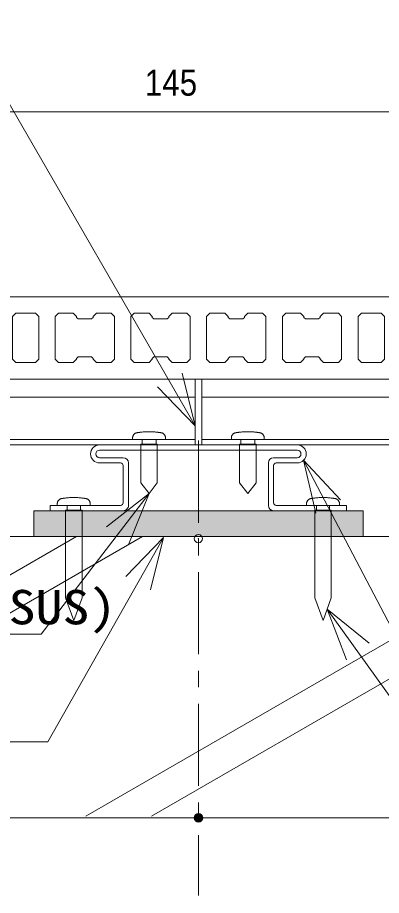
# Model space of a CAD drawing. Units: millimetres, scale not verified. Extents: x -4750 to 4750, y -3000 to 3000.
# Drawn here: x 2903.9 to 3014.4, y 341.1 to 607.9 of the extents above; entities that cross this region are included whole.
import ezdxf
from ezdxf.enums import TextEntityAlignment as Align

# ---------------------------------------------------------------- set-up
doc = ezdxf.new("R2010")
doc.units = ezdxf.units.MM
doc.header["$LTSCALE"] = 5
doc.header["$PDMODE"] = 32
doc.header["$PDSIZE"] = 2.5
doc.linetypes.add('CHAIN1', pattern=[8, 5, -1, 1, -1])
for name, color, linetype, lineweight in [('0-0_デッキ', 7, 'Continuous', 9), ('0-1_束', 7, 'Continuous', 9), ('0-2_根太', 7, 'Continuous', 9), ('0-3_一般', 7, 'Continuous', 9), ('0-6_文字', 7, 'Continuous', 9), ('0-7_寸法', 7, 'Continuous', 9), ('0-8_ビス', 7, 'Continuous', 9)]:
    doc.layers.add(name, color=color, linetype=linetype, lineweight=lineweight)
doc.styles.add('Osaka', font='')
doc.styles.add('ＭＳ ゴシック', font='')
doc.styles.get('Osaka').set_extended_font_data('Osaka')
doc.styles.get('ＭＳ ゴシック').set_extended_font_data('MS Gothic')

# ---------------------------------------------------------------- blocks, each defined once
blk = doc.blocks.new('25×145開\u30002軸')
at = {"layer": '0-0_デッキ'}
for p, q in [((-1450, 220), (-1450, 214.7)), ((1450, 214.7), (1450, 220)), ((-1446.2, 206.7), (-1426.5, 191)), ((-1414.3, 163), (-1440.7, 160.6)), ((-1423.1, 189.2), (-1412.2, 186)), ((-1405, 176.2), (-1405, 173.1)), ((1405, 173.1), (1405, 176.2)), ((1412.2, 186), (1423.1, 189.2)), ((1440.7, 160.6), (1414.3, 163)), ((1426.5, 191), (1446.2, 206.7)), ((-1250, 20), (-1250, -20)), ((1250, -20), (1250, 20)), ((-1426.5, -191), (-1446.2, -206.7)), ((-1440.7, -160.6), (-1414.3, -163)), ((-1412.2, -186), (-1423.1, -189.2)), ((-1405, -173.1), (-1405, -176.2)), ((1405, -176.2), (1405, -173.1)), ((1423.1, -189.2), (1412.2, -186)), ((1414.3, -163), (1440.7, -160.6)), ((1446.2, -206.7), (1426.5, -191)), ((-1450, -214.7), (-1450, -220)), ((1450, -220), (1450, -214.7))]:
    blk.add_line(p, q, dxfattribs=at)
for points in [[(1446.3, 227.8), (1419.8, 250), (-1419.8, 250), (-1446.3, 227.8)], [(-1450, 150.5), (-1450, 65), (-1445, 60), (-1355, 60)], [(1300, 100), (1330, 100), (1350, 80), (1350, 65), (1355, 60), (1445, 60), (1450, 65), (1450, 150.5)], [(-1355, 60), (-1350, 65), (-1350, 80), (-1330, 100), (-1300, 100)], [(-1300, -100), (-1330, -100), (-1350, -80), (-1350, -65), (-1355, -60), (-1445, -60), (-1450, -65), (-1450, -150.5)], [(1450, -150.5), (1450, -65), (1445, -60), (1355, -60), (1350, -65), (1350, -80), (1330, -100), (1300, -100)], [(-1446.3, -227.8), (-1419.8, -250), (1419.8, -250), (1446.3, -227.8)]]:
    blk.add_lwpolyline(points, dxfattribs=at)
for points in [[(-1130, -130), (-1130, 130), (-1110, 150), (-990, 150), (-970, 130), (-970, -130), (-990, -150), (-1110, -150)], [(-870, -130), (-870, 130), (-850, 150), (-760, 150), (-740, 130), (-740, 125), (-730, 115), (-650, 115), (-640, 125), (-640, 130), (-620, 150), (-530, 150), (-510, 130), (-510, -130), (-530, -150), (-620, -150), (-640, -130), (-640, -125), (-650, -115), (-730, -115), (-740, -125), (-740, -130), (-760, -150), (-850, -150)], [(-390, 150), (-300, 150), (-280, 130), (-280, 125), (-270, 115), (-190, 115), (-180, 125), (-180, 130), (-160, 150), (-70, 150), (-50, 130), (-50, -130), (-70, -150), (-160, -150), (-180, -130), (-180, -125), (-190, -115), (-270, -115), (-280, -125), (-280, -130), (-300, -150), (-390, -150), (-410, -130), (-410, 130)], [(70, -150), (50, -130), (50, 130), (70, 150), (160, 150), (180, 130), (180, 125), (190, 115), (270, 115), (280, 125), (280, 130), (300, 150), (390, 150), (410, 130), (410, -130), (390, -150), (300, -150), (280, -130), (280, -125), (270, -115), (190, -115), (180, -125), (180, -130), (160, -150)], [(640, -130), (620, -150), (530, -150), (510, -130), (510, 130), (530, 150), (620, 150), (640, 130), (640, 125), (650, 115), (730, 115), (740, 125), (740, 130), (760, 150), (850, 150), (870, 130), (870, -130), (850, -150), (760, -150), (740, -130), (740, -125), (730, -115), (650, -115), (640, -125)], [(1130, -130), (1110, -150), (990, -150), (970, -130), (970, 130), (990, 150), (1110, 150), (1130, 130)]]:
    blk.add_lwpolyline(points, close=True, dxfattribs=at)
for centre, radius, start, end in [((-1439.8, 220), 10.2, 129.8056, 180), ((-1439.8, 214.7), 10.2, 180, 231.3402), ((1439.8, 214.7), 10.2, 308.6598, 0), ((1439.8, 220), 10.2, 0, 50.1944), ((-1439.8, 150.5), 10.2, 95.0796, 180), ((-1420.2, 199), 10.2, 231.3402, 253.3008), ((-1415.2, 173.1), 10.2, 275.0796, 0), ((-1415.2, 176.2), 10.2, 0, 73.3008), ((1415.2, 176.2), 10.2, 106.6992, 180), ((1415.2, 173.1), 10.2, 180, 264.9204), ((1420.2, 199), 10.2, 286.6992, 308.6598), ((1439.8, 150.5), 10.2, 0, 84.9204), ((-1344.2, 16.8), 94.2, 1.9679, 62.0493), ((1344.2, 16.8), 94.2, 117.9507, 178.0321), ((-1344.2, -16.8), 94.2, 297.9507, 358.0321), ((1344.2, -16.8), 94.2, 181.9679, 242.0493), ((-1439.8, -150.5), 10.2, 180, 264.9204), ((1439.8, -150.5), 10.2, 275.0796, 0), ((-1439.8, -214.7), 10.2, 128.6598, 180), ((-1420.2, -199), 10.2, 106.6992, 128.6598), ((-1415.2, -173.1), 10.2, 0, 84.9204), ((-1415.2, -176.2), 10.2, 286.6992, 0), ((1415.2, -173.1), 10.2, 95.0796, 180), ((1415.2, -176.2), 10.2, 180, 253.3008), ((1420.2, -199), 10.2, 51.3402, 73.3008), ((1439.8, -214.7), 10.2, 0, 51.3402), ((-1439.8, -220), 10.2, 180, 230.1944), ((1439.8, -220), 10.2, 309.8056, 0)]:
    blk.add_arc(centre, radius, start, end, dxfattribs=at)
blk = doc.blocks.new('シンボル-29')
at = {"layer": '0-0_デッキ'}
blk.add_blockref('25×145開\u30002軸', (-109.9, 0), dxfattribs=at)
blk = doc.blocks.new('グループ-76-1')
at = {"layer": '0-2_根太'}
for p, q in [((88596.8, -8586.4), (93986.8, -8586.4)), ((88596.8, -8986.4), (88596.8, -8586.4)), ((88596.8, -8696.4), (93986.8, -8696.4)), ((88596.8, -8954.4), (93986.8, -8954.4)), ((88596.8, -8986.4), (93986.8, -8986.4))]:
    blk.add_line(p, q, dxfattribs=at)
blk = doc.blocks.new('グループ-85-1')
at = {"layer": '0-3_一般'}
for p, q in [((-40, 298), (-40, 326)), ((40, 326), (40, 298))]:
    blk.add_line(p, q, dxfattribs=at)
for points in [[(-17.1, 373.6), (-21.8, 373.4), (-26.5, 373.1), (-31.2, 372.8), (-35.9, 372.4), (-40.6, 371.9), (-45.3, 371.4), (-50, 370.8), (-51, 370.7), (-52.1, 370.5), (-53.1, 370.4), (-54.2, 370.3), (-55.2, 370.1), (-56.2, 370), (-57.3, 369.9), (-58.3, 369.7), (-59.3, 369.6), (-60.4, 369.5), (-61.4, 369.3), (-62.5, 369.2), (-63.5, 369.1), (-64.5, 368.9), (-65.6, 368.8), (-66.6, 368.7), (-67.7, 368.5), (-68.7, 368.4), (-69.7, 368.3), (-70.8, 368.1), (-71.8, 368), (-73.6, 367.7), (-75.6, 367.3), (-77.6, 366.8), (-79.6, 366.1), (-81.6, 365.2), (-83.5, 364.2), (-85.4, 363.1), (-87.3, 361.8), (-89, 360.4), (-90.7, 358.8), (-92.2, 357.2)], [(79.1, 366.3), (77.1, 366.9), (75.1, 367.4), (73.1, 367.8), (71.5, 368), (70.5, 368.2), (69.5, 368.3), (68.4, 368.4), (67.4, 368.6), (66.4, 368.7), (65.3, 368.8), (64.3, 369), (63.2, 369.1), (62.2, 369.2), (61.2, 369.4), (60.1, 369.5), (59.1, 369.6), (58, 369.8), (57, 369.9), (56, 370), (54.9, 370.2), (53.9, 370.3), (52.9, 370.4), (51.8, 370.6), (50.8, 370.7), (48.8, 370.9), (44.1, 371.5), (39.4, 372), (34.7, 372.5), (30, 372.8), (25.3, 373.2), (20.6, 373.5), (15.9, 373.7), (11.2, 373.8), (6.5, 373.9), (1.8, 374), (-2.9, 374), (-7.6, 373.9), (-12.4, 373.8), (-17.1, 373.6)], [(-92.2, 357.2), (-93.6, 355.4), (-94.9, 353.5), (-96.1, 351.6), (-97.1, 349.6), (-97.9, 347.6), (-98.6, 345.5), (-99.2, 343.4), (-99.6, 341.3), (-99.9, 339.3), (-100, 337.2), (-100, 336), (-100, 335.5), (-100, 335), (-100, 334.5), (-100, 334.1), (-100, 333.6), (-100, 333.1), (-100, 332.6), (-100, 332.1), (-100, 331.7), (-100, 331.2), (-100, 330.7), (-100, 330.2), (-100, 329.7), (-100, 329.3), (-100, 328.8), (-100, 328.3), (-100, 327.8), (-100, 327.3), (-100, 326.8), (-100, 326.4), (-97.6, 326), (-88.2, 326), (-78.8, 326), (-69.4, 326), (-60, 326), (-50.6, 326), (-41.2, 326), (-31.8, 326)], [(-31.8, 326), (-22.4, 326), (-12.9, 326), (-3.5, 326), (5.9, 326), (15.3, 326), (24.7, 326), (34.1, 326), (43.5, 326), (52.9, 326), (62.4, 326), (71.8, 326), (81.2, 326), (90.6, 326), (100, 326), (100, 326)], [(100, 326), (100, 326.5), (100, 327), (100, 327.4), (100, 327.9), (100, 328.4), (100, 328.9), (100, 329.4), (100, 329.9), (100, 330.3), (100, 330.8), (100, 331.3), (100, 331.8), (100, 332.3), (100, 332.7), (100, 333.2), (100, 333.7), (100, 334.2), (100, 334.7), (100, 335.2), (100, 335.6), (100, 336.1), (100, 337.7), (99.8, 339.8), (99.5, 341.8), (99.1, 343.9), (98.5, 346), (97.7, 348.1), (96.8, 350.1), (95.8, 352.1), (94.6, 354), (93.3, 355.8), (91.8, 357.6), (90.3, 359.2), (88.6, 360.7), (86.8, 362.1), (84.9, 363.4), (83, 364.5), (81.1, 365.4), (79.1, 366.3)]]:
    blk.add_lwpolyline(points, dxfattribs=at)
blk.add_lwpolyline([(50, 298), (50, -236), (0, -374), (-50, -236), (-50, 298)], close=True, dxfattribs=at)
blk = doc.blocks.new('シンボル-22')
at = {"layer": '0-3_一般'}
blk.add_blockref('グループ-85-1', (0, 0), dxfattribs=at)
blk = doc.blocks.new('グループ-205-1')
at = {"layer": '0-3_一般'}
blk.add_point((88576.8, -9556.4), dxfattribs=at)
at = {"layer": '0-8_ビス'}
for p in [(87819.8, -9680.4), (89333.8, -9680.4)]:
    blk.add_blockref('シンボル-22', p, dxfattribs=at)
blk = doc.blocks.new('グループ-475-1')
at = {"layer": '0-8_ビス'}
for p, q in [((88234.4, -8982.4), (88234.4, -8954.4)), ((88319.3, -8954.4), (88319.3, -8982.4))]:
    blk.add_line(p, q, dxfattribs=at)
for points in [[(88259.8, -8906.8), (88255.1, -8907.1), (88250.4, -8907.3), (88245.7, -8907.7), (88240.9, -8908.1), (88236.2, -8908.6), (88231.5, -8909.1), (88226.8, -8909.6), (88225.8, -8909.8), (88224.8, -8909.9), (88223.7, -8910), (88222.7, -8910.2), (88221.6, -8910.3), (88220.6, -8910.4), (88219.6, -8910.6), (88218.5, -8910.7), (88217.5, -8910.8), (88216.4, -8911), (88215.4, -8911.1), (88214.4, -8911.2), (88213.3, -8911.4), (88212.3, -8911.5), (88211.3, -8911.6), (88210.2, -8911.8), (88209.2, -8911.9), (88208.1, -8912), (88207.1, -8912.2), (88206.1, -8912.3), (88205, -8912.4), (88203.3, -8912.7), (88201.3, -8913.1), (88199.3, -8913.7), (88197.3, -8914.4), (88195.3, -8915.2), (88193.3, -8916.2), (88191.4, -8917.4), (88189.6, -8918.6), (88187.8, -8920.1), (88186.2, -8921.6), (88184.6, -8923.3)], [(88355.9, -8914.2), (88353.9, -8913.5), (88351.9, -8913), (88349.9, -8912.6), (88348.4, -8912.4), (88347.3, -8912.3), (88346.3, -8912.1), (88345.3, -8912), (88344.2, -8911.9), (88343.2, -8911.7), (88342.1, -8911.6), (88341.1, -8911.5), (88340.1, -8911.3), (88339, -8911.2), (88338, -8911.1), (88337, -8910.9), (88335.9, -8910.8), (88334.9, -8910.7), (88333.8, -8910.5), (88332.8, -8910.4), (88331.8, -8910.3), (88330.7, -8910.1), (88329.7, -8910), (88328.6, -8909.9), (88327.6, -8909.7), (88325.7, -8909.5), (88320.9, -8908.9), (88316.2, -8908.4), (88311.5, -8908), (88306.8, -8907.6), (88302.1, -8907.3), (88297.4, -8907), (88292.7, -8906.8), (88288, -8906.6), (88283.3, -8906.5), (88278.6, -8906.4), (88273.9, -8906.5), (88269.2, -8906.5), (88264.5, -8906.6), (88259.8, -8906.8)], [(88184.6, -8923.3), (88183.2, -8925.1), (88181.9, -8926.9), (88180.8, -8928.9), (88179.8, -8930.8), (88178.9, -8932.9), (88178.2, -8935), (88177.6, -8937), (88177.2, -8939.1), (88177, -8941.2), (88176.8, -8943.2), (88176.8, -8944.5), (88176.8, -8944.9), (88176.8, -8945.4), (88176.8, -8945.9), (88176.8, -8946.4), (88176.8, -8946.9), (88176.8, -8947.3), (88176.8, -8947.8), (88176.8, -8948.3), (88176.8, -8948.8), (88176.8, -8949.3), (88176.8, -8949.7), (88176.8, -8950.2), (88176.8, -8950.7), (88176.8, -8951.2), (88176.8, -8951.7), (88176.8, -8952.2), (88176.8, -8952.6), (88176.8, -8953.1), (88176.8, -8953.6), (88176.8, -8954.1), (88179.2, -8954.4), (88188.6, -8954.4), (88198, -8954.4), (88207.4, -8954.4), (88216.8, -8954.4), (88226.2, -8954.4), (88235.7, -8954.4), (88245.1, -8954.4)], [(88245.1, -8954.4), (88254.5, -8954.4), (88263.9, -8954.4), (88273.3, -8954.4), (88282.7, -8954.4), (88292.1, -8954.4), (88301.5, -8954.4), (88310.9, -8954.4), (88320.4, -8954.4), (88329.8, -8954.4), (88339.2, -8954.4), (88348.6, -8954.4), (88358, -8954.4), (88367.4, -8954.4), (88376.8, -8954.4)], [(88376.8, -8954.4), (88376.8, -8954), (88376.8, -8953.5), (88376.8, -8953), (88376.8, -8952.5), (88376.8, -8952), (88376.8, -8951.6), (88376.8, -8951.1), (88376.8, -8950.6), (88376.8, -8950.1), (88376.8, -8949.6), (88376.8, -8949.1), (88376.8, -8948.7), (88376.8, -8948.2), (88376.8, -8947.7), (88376.8, -8947.2), (88376.8, -8946.7), (88376.8, -8946.3), (88376.8, -8945.8), (88376.8, -8945.3), (88376.8, -8944.8), (88376.8, -8944.3), (88376.8, -8942.7), (88376.6, -8940.7), (88376.3, -8938.6), (88375.9, -8936.5), (88375.3, -8934.4), (88374.6, -8932.4), (88373.7, -8930.3), (88372.6, -8928.4), (88371.4, -8926.4), (88370.1, -8924.6), (88368.7, -8922.9), (88367.1, -8921.2), (88365.4, -8919.7), (88363.6, -8918.3), (88361.8, -8917.1), (88359.9, -8916), (88357.9, -8915), (88355.9, -8914.2)]]:
    blk.add_lwpolyline(points, dxfattribs=at)
blk.add_lwpolyline([(88326.8, -8982.4), (88326.8, -9216.7), (88276.8, -9282.4), (88226.8, -9216.7), (88226.8, -8982.4)], close=True, dxfattribs=at)
blk = doc.blocks.new('グループ-476-1')
at = {"layer": '0-8_ビス'}
for p, q in [((88834.4, -8954.4), (88834.4, -8982.4)), ((88919.3, -8982.4), (88919.3, -8954.4))]:
    blk.add_line(p, q, dxfattribs=at)
for points in [[(88797.8, -8914.2), (88799.8, -8913.5), (88801.8, -8913), (88803.8, -8912.6), (88805.3, -8912.4), (88806.3, -8912.3), (88807.4, -8912.1), (88808.4, -8912), (88809.4, -8911.9), (88810.5, -8911.7), (88811.5, -8911.6), (88812.6, -8911.5), (88813.6, -8911.3), (88814.6, -8911.2), (88815.7, -8911.1), (88816.7, -8910.9), (88817.7, -8910.8), (88818.8, -8910.7), (88819.8, -8910.5), (88820.9, -8910.4), (88821.9, -8910.3), (88822.9, -8910.1), (88824, -8910), (88825, -8909.9), (88826.1, -8909.7), (88828, -8909.5), (88832.7, -8908.9), (88837.4, -8908.4), (88842.1, -8908), (88846.8, -8907.6), (88851.5, -8907.3), (88856.2, -8907), (88860.9, -8906.8), (88865.7, -8906.6), (88870.4, -8906.5), (88875.1, -8906.4), (88879.8, -8906.5), (88884.5, -8906.5), (88889.2, -8906.6), (88893.9, -8906.8)], [(88893.9, -8906.8), (88898.6, -8907.1), (88903.3, -8907.3), (88908, -8907.7), (88912.7, -8908.1), (88917.4, -8908.6), (88922.1, -8909.1), (88926.8, -8909.6), (88927.9, -8909.8), (88928.9, -8909.9), (88929.9, -8910), (88931, -8910.2), (88932, -8910.3), (88933.1, -8910.4), (88934.1, -8910.6), (88935.1, -8910.7), (88936.2, -8910.8), (88937.2, -8911), (88938.3, -8911.1), (88939.3, -8911.2), (88940.3, -8911.4), (88941.4, -8911.5), (88942.4, -8911.6), (88943.4, -8911.8), (88944.5, -8911.9), (88945.5, -8912), (88946.6, -8912.2), (88947.6, -8912.3), (88948.6, -8912.4), (88950.4, -8912.7), (88952.4, -8913.1), (88954.4, -8913.7), (88956.4, -8914.4), (88958.4, -8915.2), (88960.3, -8916.2), (88962.2, -8917.4), (88964.1, -8918.6), (88965.8, -8920.1), (88967.5, -8921.6), (88969, -8923.3)], [(88776.8, -8954.4), (88776.8, -8954), (88776.8, -8953.5), (88776.8, -8953), (88776.8, -8952.5), (88776.8, -8952), (88776.8, -8951.6), (88776.8, -8951.1), (88776.8, -8950.6), (88776.8, -8950.1), (88776.8, -8949.6), (88776.8, -8949.1), (88776.8, -8948.7), (88776.8, -8948.2), (88776.8, -8947.7), (88776.8, -8947.2), (88776.8, -8946.7), (88776.8, -8946.3), (88776.8, -8945.8), (88776.8, -8945.3), (88776.8, -8944.8), (88776.8, -8944.3), (88776.9, -8942.7), (88777, -8940.7), (88777.3, -8938.6), (88777.8, -8936.5), (88778.4, -8934.4), (88779.1, -8932.4), (88780, -8930.3), (88781, -8928.4), (88782.2, -8926.4), (88783.5, -8924.6), (88785, -8922.9), (88786.6, -8921.2), (88788.3, -8919.7), (88790, -8918.3), (88791.9, -8917.1), (88793.8, -8916), (88795.8, -8915), (88797.8, -8914.2)], [(88908.6, -8954.4), (88899.2, -8954.4), (88889.8, -8954.4), (88880.4, -8954.4), (88870.9, -8954.4), (88861.5, -8954.4), (88852.1, -8954.4), (88842.7, -8954.4), (88833.3, -8954.4), (88823.9, -8954.4), (88814.5, -8954.4), (88805.1, -8954.4), (88795.7, -8954.4), (88786.2, -8954.4), (88776.8, -8954.4)], [(88969, -8923.3), (88970.5, -8925.1), (88971.8, -8926.9), (88972.9, -8928.9), (88973.9, -8930.8), (88974.8, -8932.9), (88975.5, -8935), (88976, -8937), (88976.4, -8939.1), (88976.7, -8941.2), (88976.8, -8943.2), (88976.8, -8944.5), (88976.8, -8944.9), (88976.8, -8945.4), (88976.8, -8945.9), (88976.8, -8946.4), (88976.8, -8946.9), (88976.8, -8947.3), (88976.8, -8947.8), (88976.8, -8948.3), (88976.8, -8948.8), (88976.8, -8949.3), (88976.8, -8949.7), (88976.8, -8950.2), (88976.8, -8950.7), (88976.8, -8951.2), (88976.8, -8951.7), (88976.8, -8952.2), (88976.8, -8952.6), (88976.8, -8953.1), (88976.8, -8953.6), (88976.8, -8954.1), (88974.5, -8954.4), (88965.1, -8954.4), (88955.7, -8954.4), (88946.2, -8954.4), (88936.8, -8954.4), (88927.4, -8954.4), (88918, -8954.4), (88908.6, -8954.4)]]:
    blk.add_lwpolyline(points, dxfattribs=at)
blk.add_lwpolyline([(88826.8, -8982.4), (88826.8, -9216.7), (88876.8, -9282.4), (88926.8, -9216.7), (88926.8, -8982.4)], close=True, dxfattribs=at)
blk = doc.blocks.new('グループ-477-1')
at = {"layer": '0-2_根太'}
for p, q in [((88556.8, -8586.4), (83386.8, -8586.4)), ((88556.8, -8986.4), (88556.8, -8586.4)), ((88556.8, -8696.4), (83386.8, -8696.4)), ((88556.8, -8954.4), (83386.8, -8954.4)), ((88556.8, -8986.4), (83386.8, -8986.4))]:
    blk.add_line(p, q, dxfattribs=at)

msp = doc.modelspace()

# ---------------------------------------------------------------- hatches: boundary and pattern name
at = {"layer": '0-7_寸法'}
msp.add_hatch(color=256, dxfattribs=at).paths.add_polyline_path([(2960.134, 364.657, 1), (2957.548, 364.657, 1)])

# ---------------------------------------------------------------- linework, layer by layer
at = {"layer": '0-1_束'}
msp.add_lwpolyline([(2908.841, 457.994), (3008.841, 457.994), (3008.841, 450.194), (2908.841, 450.194)], close=True, dxfattribs=at)
at = {"layer": '0-1_束', "color": 254}
msp.add_solid([(2908.841, 450.194), (2908.841, 457.994), (3008.841, 450.194), (3008.841, 457.994)], dxfattribs=at)
at = {"layer": '0-3_一般'}
for p, q in [((2988.841, 477.994), (2928.841, 477.994)), ((2928.841, 476.394), (2988.841, 476.394)), ((2935.991, 474.094), (2928.841, 474.094)), ((2928.841, 472.494), (2935.191, 472.494)), ((2937.591, 459.594), (2937.591, 472.494)), ((2980.091, 472.494), (2980.091, 459.594)), ((2988.841, 474.094), (2981.691, 474.094)), ((2982.491, 472.494), (2988.841, 472.494)), ((2935.991, 471.694), (2935.991, 460.394)), ((2981.691, 460.394), (2981.691, 471.694)), ((3231.404, 450.194), (2699.341, 450.194))]:
    msp.add_line(p, q, dxfattribs=at)
at = {"layer": '0-3_一般', "linetype": 'CHAIN1'}
msp.add_line((2958.841, 479.341), (2958.841, 341.061), dxfattribs=at)
at = {"layer": '0-3_一般', "color": 134}
for p, q in [((2921.841, 450.194), (2774.617, 365.194)), ((2941.841, 450.194), (2794.617, 365.194)), ((3071.841, 450.194), (2924.617, 365.194)), ((3091.841, 450.194), (2944.617, 365.194))]:
    msp.add_line(p, q, dxfattribs=at)
at = {"layer": '0-3_一般'}
for points in [[(2935.191, 459.594), (2913.841, 459.594), (2913.841, 457.994), (2935.991, 457.994)], [(2981.691, 457.994), (3003.841, 457.994), (3003.841, 459.594), (2982.491, 459.594)]]:
    msp.add_lwpolyline(points, dxfattribs=at)
for centre, radius, start, end in [((2928.841, 475.244), 2.75, 90, 180), ((2988.841, 475.244), 2.75, 0, 90), ((2928.841, 475.244), 2.75, 180, 270), ((2928.841, 475.244), 1.15, 90, 180), ((2928.841, 475.244), 1.15, 180, 270), ((2988.841, 475.244), 1.15, 0, 90), ((2988.841, 475.244), 1.15, 270, 0), ((2988.841, 475.244), 2.75, 270, 0), ((2935.191, 471.694), 0.8, 0, 90), ((2935.991, 472.494), 1.6, 0, 90), ((2981.691, 472.494), 1.6, 90, 180), ((2982.491, 471.694), 0.8, 90, 180), ((2935.191, 460.394), 0.8, 270, 0), ((2935.991, 459.594), 1.6, 315, 0), ((2981.691, 459.594), 1.6, 180, 270), ((2982.491, 460.394), 0.8, 180, 270), ((2935.991, 459.594), 1.6, 270, 315)]:
    msp.add_arc(centre, radius, start, end, dxfattribs=at)
at = {"layer": '0-6_文字'}
for p, q in [((2886.234, 607.852), (2957.841, 483.825)), ((3018.539, 420.459), (2990.786, 473.299)), ((2911.137, 420.459), (2943.841, 463.194)), ((2913.127, 387.786), (2948.253, 449.857)), ((3026.785, 387.786), (2997.941, 428.044)), ((2911.137, 420.459), (2767.783, 420.459)), ((2911.137, 420.459), (2772.846, 420.459)), ((2913.127, 387.786), (2830.813, 387.786))]:
    msp.add_line(p, q, dxfattribs=at)
for points in [[(2953.865, 499.772), (2957.841, 483.825), (2946.424, 495.648)], [(2994.483, 457.285), (2990.786, 473.299), (3001.994, 461.279)], [(2930.89, 453.075), (2943.841, 463.194), (2937.684, 447.956)], [(2936.836, 438.034), (2948.253, 449.857), (2944.277, 433.91)], [(3003.831, 412.7), (2997.941, 428.044), (3010.713, 417.701)]]:
    msp.add_lwpolyline(points, dxfattribs=at)
at = {"layer": '0-7_寸法'}
for p, q in [((2888.85, 579.236), (3028.842, 579.236)), ((3214.341, 364.657), (2714.341, 364.657))]:
    msp.add_line(p, q, dxfattribs=at)
msp.add_circle((2958.841, 364.657), 1.293, dxfattribs=at)

# ---------------------------------------------------------------- block references
at = {"layer": '0-0_デッキ', "xscale": 0.05, "yscale": 0.05}
msp.add_blockref('シンボル-29', (2964.341, 510.494), dxfattribs=at)
at = {"layer": '0-2_根太', "xscale": 0.05, "yscale": 0.05}
for name in ['グループ-477-1', 'グループ-76-1']:
    msp.add_blockref(name, (-1470, 927.316), dxfattribs=at)
at = {"layer": '0-8_ビス', "xscale": 0.05, "yscale": 0.05}
for name in ['グループ-475-1', 'グループ-476-1', 'グループ-205-1']:
    msp.add_blockref(name, (-1470, 927.316), dxfattribs=at)

# ---------------------------------------------------------------- texts
at = {"layer": '0-6_文字', "style": 'ＭＳ ゴシック', "width": 1.15}
msp.add_text('ナベテクス5×16(SUS)', height=10.45, dxfattribs=at).set_placement((2770.184, 420.319), align=Align.BOTTOM_LEFT)
at = {"layer": '0-7_寸法', "style": 'Osaka', "width": 0.9}
msp.add_text('145', height=7.918, dxfattribs=at).set_placement((2942.558, 581.736), align=Align.BOTTOM_LEFT)

doc.saveas('drawing.dxf')
